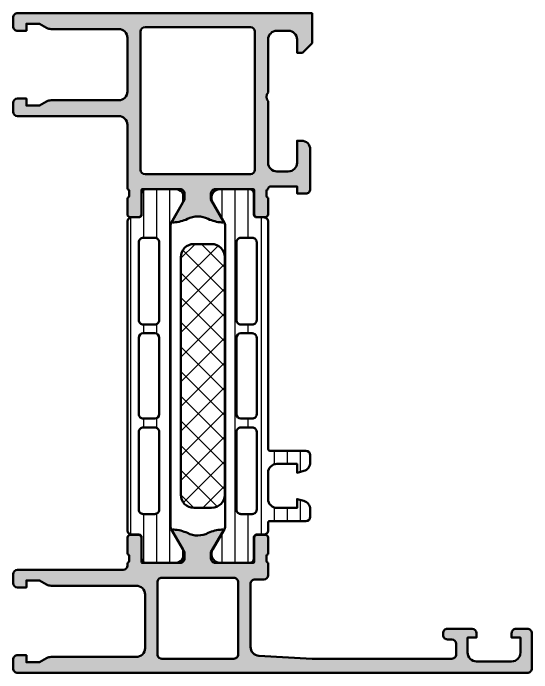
# Model space of a CAD drawing. Extents: x 0 to 59, y 0 to 75.
import ezdxf

# ---------------------------------------------------------------- set-up
doc = ezdxf.new("R2010")
doc.units = 0
for name, color, linetype, lineweight in [('0S-Alu contour', 7, 'Continuous', 50), ('0S-Alu hatch', 252, 'Continuous', 25), ('0S-Plastic contour', 254, 'Continuous', 50), ('0S-Plastic hatch', 253, 'Continuous', 25), ('0S-PT contour', 91, 'Continuous', 50), ('0S-PT hatch', 103, 'Continuous', 25)]:
    doc.layers.add(name, color=color, linetype=linetype, lineweight=lineweight)
pattern_1 = [(90, (0, 0), (-1.4859, 0), [])]

# ---------------------------------------------------------------- blocks, each defined once
blk = doc.blocks.new('345550__F4F9E206_EA0A_494D_B025_4628D0AE36B5_')
at = {"layer": '0S-Alu hatch'}
h = blk.add_hatch(color=256, dxfattribs=at)
edge = h.paths.add_edge_path()
edge.add_line((0.500000000000007, 73.00054931640625), (1.5, 73.00054931640625))
edge.add_line((1.5, 73.00054931640625), (1.5, 73.80047607421875))
edge.add_line((1.5, 73.80047607421875), (2.999999999999999, 73.80047607421875))
edge.add_line((2.999999999999999, 73.80047607421875), (3.807277679443361, 73.33439755439758))
edge.add_arc((4.307277082792627, 74.20043438066548), 1.000009593854883, 240.0003568321947, 270.0048425922911)
edge.add_line((4.307361602783203, 73.20042479038239), (11.99954605102539, 73.20109915733337))
edge.add_ellipse((11.99963536272052, 72.20110073497804), major_axis=(-0.9999984263436283, 0), ratio=1, start_angle=179.9998959481431, end_angle=270.005117191252, ccw=False)
edge.add_line((12.9996337890625, 72.20109891893341), (12.9996337890625, 66.09982299804688))
edge.add_ellipse((11.99963452751088, 66.0998222595985), major_axis=(-0.9999992615518875, 0), ratio=1, start_angle=89.99995768999321, end_angle=180.0000423113543, ccw=False)
edge.add_line((11.9996337890625, 65.09982299804688), (4.307258605957033, 65.09982299804688))
edge.add_arc((4.307261541675366, 64.09981293197471), 1.000010066076471, 90.00016820257719, 120.0001136196928)
edge.add_line((3.807254791259769, 64.96584606170654), (3, 64.49977111816406))
edge.add_line((3, 64.49977111816406), (1.5, 64.49977111816406))
edge.add_line((1.5, 64.49977111816406), (1.5, 65.30021667480467))
edge.add_line((1.5, 65.30021667480467), (0.5000762939453136, 65.30021667480467))
edge.add_arc((0.5000763498907901, 64.80021661288245), 0.5000000619222429, 90.0000064108786, 179.9911409801413)
edge.add_line((7.62939453118e-05, 64.80029392242423), (7.62939453125e-05, 63.80000591278076))
edge.add_arc((0.5000800347773618, 63.80000965361281), 0.5000037408460432, 180.0004286640952, 269.9995713354305)
edge.add_line((0.5000762939453124, 63.30000591278076), (11.9996337890625, 63.30000591278076))
edge.add_ellipse((11.99963278891862, 62.30000491263688), major_axis=(-1.000001000144375, 0), ratio=1, start_angle=180.0000572983263, end_angle=269.9999426960344, ccw=False)
edge.add_line((12.9996337890625, 62.30000591268234), (12.9996337890625, 54.9997673034668))
edge.add_ellipse((12.92079734251946, 54.73224671147367), major_axis=(-0.2788950563274344, 0), ratio=1, start_angle=178.8354106259032, end_angle=253.58012358050792, ccw=False)
edge.add_line((13.19963478906251, 54.72657830347531), (13.1996347890625, 54.2729843034753))
edge.add_ellipse((12.92076669341933, 54.26732364399825), major_axis=(-0.2789255417371557, 0), ratio=1, start_angle=106.42459455535521, end_angle=181.1628700728853, ccw=False)
edge.add_line((12.9996337890625, 53.9997803034753), (12.9996337890625, 52.11976930346679))
edge.add_arc((13.29963378906251, 52.11976930346679), 0.3000000000000043, 180, 270)
edge.add_line((13.29963378906251, 51.81976930346679), (14.27960810810528, 51.81976930346678))
edge.add_arc((14.27960810810528, 52.11976930346679), 0.3000000000000078, 270, 360)
edge.add_line((14.57960810810529, 52.11976930346679), (14.57960810810529, 54.87998474121094))
edge.add_ellipse((14.6996081081053, 54.87998474121094), major_axis=(-0.1200000000000134, 0), ratio=1, start_angle=270.00000000000676, end_angle=360, ccw=False)
edge.add_line((14.69960810810529, 54.99998474121095), (18.99957275390624, 54.99998474121094))
edge.add_ellipse((18.99958563615991, 54.49999762360296), major_axis=(-0.4999871177739289, 0), ratio=1, start_angle=179.9993980350858, end_angle=270.0014762355665, ccw=False)
edge.add_line((19.49957275390625, 54.49999237060343), (19.49957275390625, 53.79993493479933))
edge.add_line((19.49957275390625, 53.79993493479933), (18.11135864257812, 51.39546966552734))
edge.add_arc((18.23234283792673, 51.33515564994116), 0.1351848956070156, 153.5024575308233, 286.371566884242)
edge.add_arc((17.9109802812507, 55.84733126901102), 4.655777016969, 274.428139660542, 294.2250920001377)
edge.add_ellipse((20.99960327148437, 49.30878680226864), major_axis=(-2.577788972612999, 0), ratio=1, start_angle=242.80122006474681, end_angle=297.1987799352539, ccw=False)
edge.add_arc((24.08822626171808, 55.84733126901113), 4.65577701696911, 245.7749079998621, 265.5718603394578)
edge.add_arc((23.76686370504202, 51.33515564994116), 0.1351848956070174, 253.6284331157595, 386.49754246918)
edge.add_line((23.88784790039063, 51.39546966552734), (22.49960327148437, 53.79998779296874))
edge.add_line((22.49960327148437, 53.79998779296874), (22.49960327148437, 54.49999237060548))
edge.add_ellipse((22.99958020816803, 54.50000780482099), major_axis=(-0.4999769369218848, 0), ratio=1, start_angle=-90.00264298328699, end_angle=0.0017687124012013555, ccw=False)
edge.add_line((22.99960327148437, 54.99998474121093), (27.29959860825652, 54.9999921972124))
edge.add_ellipse((27.29959860825653, 54.87999237060546), major_axis=(-0.1199998266069357, 0), ratio=1, start_angle=180, end_angle=270.0000000000034, ccw=False)
edge.add_line((27.41959843486346, 54.87999237060546), (27.41959843486345, 52.11999437060545))
edge.add_arc((27.71959843486345, 52.11999437060546), 0.2999999999999971, 180, 269.9999999999993)
edge.add_line((27.71959843486345, 51.81999437060547), (28.69957275390624, 51.81999437060547))
edge.add_arc((28.69957275390624, 52.11999437060546), 0.2999999999999971, 270, 360)
edge.add_line((28.99957275390624, 52.11999437060546), (28.99957275390624, 54.00000537061398))
edge.add_ellipse((29.0784398495494, 54.26754871113691), major_axis=(-0.2789255417371413, 0), ratio=1, start_angle=-1.1628700728862214, end_angle=73.57540544464689, ccw=False)
edge.add_line((28.79957175390624, 54.27320937061397), (28.79957175390624, 54.72680337061397))
edge.add_ellipse((29.0784092004493, 54.73247177861232), major_axis=(-0.2788950563274443, 0), ratio=1, start_angle=-73.58012358051428, end_angle=1.1645893740912925, ccw=False)
edge.add_ellipse((29.29905295162588, 55.00051536731217), major_axis=(-0.2994806543864289, 0), ratio=1, start_angle=-90.11462734956399, end_angle=0.10005828018108787, ccw=False)
edge.add_line((29.29965209960937, 55.29999542236328), (32.299560546875, 55.29999542236328))
edge.add_line((32.299560546875, 55.29999542236328), (32.299560546875, 54.5))
edge.add_line((32.299560546875, 54.5), (33.299560546875, 54.50000762939453))
edge.add_arc((33.29959128749564, 54.99997688836304), 0.4999692599135493, 269.9964771677683, 360.0026485613531)
edge.add_line((33.79956054687501, 55.00000000000006), (33.79962158203125, 59.5))
edge.add_arc((32.7995341114623, 59.49991252943105), 1.000087474394165, 0.0050112561101264, 89.99498874391777)
edge.add_line((32.79962158203125, 60.5), (32.29962158203125, 60.5))
edge.add_line((32.29962158203125, 60.5), (32.29962158203125, 58))
edge.add_ellipse((31.29953411146232, 58.00008747056893), major_axis=(-1.000087474394151, 0), ratio=1, start_angle=90.00501125608139, end_angle=179.99498874389, ccw=False)
edge.add_line((31.29962158203125, 57), (29.99957275390625, 57))
edge.add_ellipse((29.99963155163521, 58.00005879772896), major_axis=(-1.000058799457446, 0), ratio=1, start_angle=0.0033686637580103707, end_angle=89.9966313363592, ccw=False)
edge.add_line((28.99957275390625, 57.99999999999796), (28.99957275390625, 65))
edge.add_ellipse((29.52441209422461, 65.5), major_axis=(-0.7248836686985065, 0), ratio=1, start_angle=-43.61157673631351, end_angle=43.61157673631362, ccw=False)
edge.add_line((28.99957275390625, 66), (28.99957275390625, 72.00043487548828))
edge.add_ellipse((29.99962756259449, 72.00038769658362), major_axis=(-1.000054809801103, 0), ratio=1, start_angle=270.0031401344087, end_angle=359.997296995918, ccw=False)
edge.add_line((29.99957275390624, 73.00044250488281), (31.29962158203125, 73.00044250488281))
edge.add_ellipse((31.2995351827557, 72.00035610491898), major_axis=(-1.000086403695928, 0), ratio=1, start_angle=180.0053870199847, end_angle=269.99505011384014, ccw=False)
edge.add_line((32.29962158203125, 72.00045013427822), (32.29962158203125, 70.49999237060545))
edge.add_line((32.29962158203125, 70.49999237060545), (32.89959716796875, 70.49999237060545))
edge.add_line((32.89959716796875, 70.49999237060545), (33.99957275390625, 71.59996795654297))
edge.add_line((33.99957275390625, 71.59996795654297), (33.99957275390626, 75))
edge.add_line((33.99957275390626, 75), (0.5, 75))
edge.add_arc((0.4999794725515238, 74.50002052744847), 0.4999794729729173, 89.99764763110134, 180.002352368893)
edge.add_line((1e-16, 74.50000000000004), (0, 73.50054931640625))
edge.add_arc((0.4999991249216864, 73.50054844132794), 0.4999991249224521, 179.9998997261116, 270.0001002767645)
edge = h.paths.add_edge_path()
edge.add_ellipse((14.99962127114104, 72.89999115561676), major_axis=(-0.5000027408751199, 0), ratio=1, start_angle=270.0003140785705, end_angle=359.99968592151924, ccw=False)
edge.add_line((14.99961853027343, 73.39999389648438), (26.99958801269531, 73.39999389648438))
edge.add_ellipse((26.99958527182772, 72.89999115561679), major_axis=(-0.5000027408751021, 0), ratio=1, start_angle=180.0003140784808, end_angle=269.9996859214311, ccw=False)
edge.add_line((27.49958801269531, 72.89999389648438), (27.49958801269531, 57.19999694824295))
edge.add_ellipse((26.99958527182773, 57.19999968910977), major_axis=(-0.500002740875095, 0), ratio=1, start_angle=90.00031407856773, end_angle=179.9996859215194, ccw=False)
edge.add_line((26.99958801269531, 56.69999694824219), (14.99961853027343, 56.6999969482422))
edge.add_ellipse((14.99962127114104, 57.19999968910979), major_axis=(-0.5000027408751146, 0), ratio=1, start_angle=0.00031407848081244083, end_angle=89.99968592143, ccw=False)
edge.add_line((14.49961853027344, 57.19999694824219), (14.49961853027344, 72.89999389648356))
at = {"layer": '0S-Alu contour', "color": 7}
for points in [[(1e-16, 74.50000000000004), (0, 73.50054931640625)], [(32.29962158203125, 72.00045013427822), (32.29962158203125, 70.49999237060545), (32.89959716796875, 70.49999237060545), (33.99957275390625, 71.59996795654297), (33.99957275390626, 75), (0.5, 75)], [(0.500000000000007, 73.00054931640625), (1.5, 73.00054931640625), (1.5, 73.80047607421875), (2.999999999999999, 73.80047607421875), (3.807277679443361, 73.33439755439758)], [(4.307361602783203, 73.20042479038239), (11.99954605102539, 73.20109915733337)], [(14.49961853027344, 57.19999694824219), (14.49961853027344, 72.89999389648356)], [(14.99961853027343, 73.39999389648438), (26.99958801269531, 73.39999389648438)], [(27.49958801269531, 72.89999389648438), (27.49958801269531, 57.19999694824295)], [(29.99957275390624, 73.00044250488281), (31.29962158203125, 73.00044250488281)], [(12.9996337890625, 72.20109891893341), (12.9996337890625, 66.09982299804688)], [(28.99957275390625, 66), (28.99957275390625, 72.00043487548828)], [(3.807254791259769, 64.96584606170654), (3, 64.49977111816406), (1.5, 64.49977111816406), (1.5, 65.30021667480467), (0.5000762939453136, 65.30021667480467)], [(7.62939453118e-05, 64.80029392242423), (7.62939453125e-05, 63.80000591278076)], [(11.9996337890625, 65.09982299804688), (4.307258605957033, 65.09982299804688)], [(28.99957275390625, 57.99999999999796), (28.99957275390625, 65)], [(0.5000762939453124, 63.30000591278076), (11.9996337890625, 63.30000591278076)], [(12.9996337890625, 62.30000591268234), (12.9996337890625, 54.9997673034668)], [(32.79962158203125, 60.5), (32.29962158203125, 60.5), (32.29962158203125, 58)], [(33.79956054687501, 55.00000000000006), (33.79962158203125, 59.5)], [(26.99958801269531, 56.69999694824219), (14.99961853027343, 56.6999969482422)], [(31.29962158203125, 57), (29.99957275390625, 57)], [(14.57960810810529, 52.11976930346679), (14.57960810810529, 54.87998474121094)], [(14.69960810810529, 54.99998474121095), (18.99957275390624, 54.99998474121094)], [(22.99960327148437, 54.99998474121093), (27.29959860825652, 54.9999921972124)], [(27.41959843486346, 54.87999237060546), (27.41959843486345, 52.11999437060545)], [(29.29965209960937, 55.29999542236328), (32.299560546875, 55.29999542236328), (32.299560546875, 54.5), (33.299560546875, 54.50000762939453)], [(13.19963478906251, 54.72657830347531), (13.1996347890625, 54.2729843034753)], [(19.49957275390625, 54.49999237060343), (19.49957275390625, 53.79993493479933), (18.11135864257812, 51.39546966552734)], [(23.88784790039063, 51.39546966552734), (22.49960327148437, 53.79998779296874), (22.49960327148437, 54.49999237060548)], [(28.79957175390624, 54.27320937061397), (28.79957175390624, 54.72680337061397)], [(12.9996337890625, 53.9997803034753), (12.9996337890625, 52.11976930346679)], [(28.99957275390624, 52.11999437060546), (28.99957275390624, 54.00000537061398)], [(13.29963378906251, 51.81976930346679), (14.27960810810528, 51.81976930346678)], [(27.71959843486345, 51.81999437060547), (28.69957275390624, 51.81999437060547)]]:
    blk.add_lwpolyline(points, dxfattribs=at)
for centre, radius, start, end in [((0.4999794725515238, 74.50002052744847), 0.4999794729729173, 89.99764763110134, 180.002352368893), ((0.4999991249216864, 73.50054844132794), 0.4999991249224521, 179.9998997261116, 270.0001002767645), ((4.307277082792627, 74.20043438066548), 1.000009593854883, 240.0003568321947, 270.0048425922911), ((0.5000763498907901, 64.80021661288245), 0.5000000619222429, 90.0000064108786, 179.9911409801413), ((4.307261541675366, 64.09981293197471), 1.000010066076471, 90.00016820257719, 120.0001136196928), ((0.5000800347773618, 63.80000965361281), 0.5000037408460432, 180.0004286640952, 269.9995713354305), ((32.7995341114623, 59.49991252943105), 1.000087474394165, 0.0050112561101264, 89.99498874391777), ((33.29959128749564, 54.99997688836304), 0.4999692599135493, 269.9964771677683, 0.0026485613531484), ((13.29963378906251, 52.11976930346679), 0.3000000000000043, 180, 270), ((14.27960810810528, 52.11976930346679), 0.3000000000000078, 270, 0), ((27.71959843486345, 52.11999437060546), 0.2999999999999971, 180, 269.9999999999993), ((28.69957275390624, 52.11999437060546), 0.2999999999999971, 270, 0), ((18.23234283792673, 51.33515564994116), 0.1351848956070156, 153.5024575308233, 286.371566884242), ((17.9109802812507, 55.84733126901102), 4.655777016969, 274.428139660542, 294.2250920001377), ((24.08822626171808, 55.84733126901113), 4.65577701696911, 245.7749079998621, 265.5718603394578), ((23.76686370504202, 51.33515564994116), 0.1351848956070174, 253.6284331157595, 26.49754246918001)]:
    blk.add_arc(centre, radius, start, end, dxfattribs=at)
at = {"layer": '0S-Alu contour', "color": 7, "extrusion": (0, 0, -1)}
for centre, radius, start, end in [((-11.99963536272052, 72.20110073497804), 0.9999984263436283, 89.99488280874803, 180.000104051857), ((-14.99962127114104, 72.89999115561676), 0.5000027408751199, 0.0003140784807261, 89.99968592142947), ((-26.99958527182772, 72.89999115561679), 0.5000027408751021, 90.0003140785689, 179.9996859215192), ((-29.99962756259449, 72.00038769658362), 1.000054809801103, 0.0027030040819815, 89.99685986559135), ((-31.2995351827557, 72.00035610491898), 1.000086403695928, 90.00494988615985, 179.9946129800153), ((-11.99963452751088, 66.0998222595985), 0.9999992615518875, 179.9999576886457, 270.0000423100068), ((-29.52441209422461, 65.5), 0.7248836686985065, 316.3884232636864, 43.61157673631359), ((-11.99963278891862, 62.30000491263688), 1.000001000144375, 90.00005730396558, 179.9999427016737), ((-29.99963155163521, 58.00005879772896), 1.000058799457446, 270.0033686636408, 359.996631336242), ((-31.29953411146232, 58.00008747056893), 1.000087474394151, 180.0050112561101, 269.9949887439186), ((-14.99962127114104, 57.19999968910979), 0.5000027408751146, 270.00031407857, 359.9996859215192), ((-26.99958527182773, 57.19999968910977), 0.500002740875095, 180.0003140784807, 269.9996859214323), ((-12.92079734251946, 54.73224671147367), 0.2788950563274344, 106.4198764194921, 181.1645893740969), ((-14.6996081081053, 54.87998474121094), 0.1200000000000134, 0, 89.99999999999324), ((-18.99958563615991, 54.49999762360296), 0.499987117773929, 89.99852376443351, 180.0006019649143), ((-22.99958020816803, 54.50000780482099), 0.4999769369218848, 359.9982312875988, 90.00264298328705), ((-27.29959860825653, 54.87999237060546), 0.1199998266069357, 89.99999999999662, 180), ((-29.0784092004493, 54.73247177861232), 0.2788950563274443, 358.8354106259087, 73.58012358051428), ((-29.29905295162588, 55.00051536731217), 0.2994806543864289, 359.8999417198189, 90.114627349564), ((-12.92076669341933, 54.26732364399825), 0.2789255417371557, 178.8371299271147, 253.5754054446448), ((-29.0784398495494, 54.26754871113691), 0.2789255417371413, 286.4245945553531, 1.162870072886224), ((-20.99960327148437, 49.30878680226864), 2.577788972612999, 62.80122006474609, 117.1987799352532)]:
    blk.add_arc(centre, radius, start, end, dxfattribs=at)
blk = doc.blocks.new('284027__25B2D46A_0DAF_4B2C_BAAD_2253DA705DE8___20126CDB_1F22_4327_86DD_D9EDF559B1B0_')
at = {"layer": '0S-Plastic hatch'}
h = blk.add_hatch(dxfattribs=at)
h.set_pattern_fill('ANSI31', color=256, scale=0.4680000000000001, angle=45, style=0)
h.set_pattern_definition(pattern_1)
edge = h.paths.add_edge_path()
edge.add_line((12.99875329644178, 51.29235132416485), (12.99986598573653, 16.20985797248088))
edge.add_arc((13.49986330659638, 16.20987340386518), 0.4999973210979823, 180.001768315893, 270.0023822799114)
edge.add_line((13.49988409579907, 15.70987608319939), (14.31021542861398, 15.70990470961758))
edge.add_ellipse((14.3102262948483, 15.40990470981438), major_axis=(-0.2999999999999934, 0), ratio=1, start_angle=180.0020752978986, end_angle=270.0020752978861, ccw=False)
edge.add_line((14.6102262946515, 15.40991557604877), (14.60998127407068, 13.00991718266322))
edge.add_arc((15.10997725127691, 13.00993265328298), 0.4999959774455781, 180.0017728167248, 270.0023777790721)
edge.add_line((15.10999800114682, 12.50993667626796), (18.58653949695266, 12.51006332373204))
edge.add_arc((18.44419299607089, 13.49987624320274), 0.99999607092448, 278.1836833497853, 392.7290913977266)
edge.add_line((19.28542606229114, 14.04054163895327), (17.96687363283473, 16.32415072820264))
edge.add_ellipse((18.39987729408681, 16.57416638639704), major_axis=(-0.5000000000000807, 0), ratio=1, start_angle=0.0021352027151237962, end_angle=30.002071897229428, ccw=False)
edge.add_line((17.89987729443392, 16.57414775323825), (17.89879098200285, 50.92841650883724))
edge.add_ellipse((18.39879098169355, 50.92843409645906), major_axis=(-0.5000000000000288, 0), ratio=1, start_angle=-29.997921301461474, end_angle=0.002015393048509395, ccw=False)
edge.add_line((17.96576921005287, 51.17841838653585), (19.28415620783992, 53.46212298779094))
edge.add_arc((18.44288397718113, 54.00272744188542), 0.999996070924482, 327.2750591980466, 441.8204672459869)
edge.add_line((18.58515877409535, 54.99255067056184), (15.1086172782895, 54.99242402309775))
edge.add_arc((15.10863274890926, 54.49242804589152), 0.4999959774455675, 90.00177281669973, 180.0023777790715)
edge.add_line((14.60863677189425, 54.49240729602163), (14.60905565210705, 52.09240892668312))
edge.add_ellipse((14.30905565230385, 52.0923980604488), major_axis=(-0.2999999999999899, 0), ratio=1, start_angle=90.00207529788412, end_angle=180.0020752978986, ccw=False)
edge.add_line((14.30906651853816, 51.7923980606456), (13.49873518572326, 51.7923694342274))
edge.add_arc((13.49875061710756, 51.29237211336756), 0.4999973210979623, 90.00176831585989, 180.0023822800018)
edge = h.paths.add_edge_path()
edge.add_ellipse((14.79929942553152, 48.95130058249147), major_axis=(-0.4999847412109306, 0), ratio=1, start_angle=269.9999999999992, end_angle=360, ccw=False)
edge.add_line((14.79929942553153, 49.4512853237024), (16.09931010668387, 49.4512853237024))
edge.add_ellipse((16.09931010668388, 48.95127006491335), major_axis=(-0.5000152587890554, 0), ratio=1, start_angle=180, end_angle=270.0000000000008, ccw=False)
edge.add_line((16.59932536547293, 48.95127006490816), (16.59932536547293, 40.10129142722047))
edge.add_ellipse((16.09932900482961, 40.10128778786141), major_axis=(-0.4999963606565682, 0), ratio=1, start_angle=89.9995829574089, end_angle=180.0004170428646, ccw=False)
edge.add_line((16.09932536547293, 39.60129142721809), (14.79933125920502, 39.60129142721809))
edge.add_ellipse((14.79931468640821, 40.10129142903105), major_axis=(-0.5000000020876216, 0), ratio=1, start_angle=0, end_angle=90.0018991026156, ccw=False)
edge.add_line((14.29931468432059, 40.10129142721294), (14.29931468432059, 48.95130058249147))
edge = h.paths.add_edge_path()
edge.add_line((14.29931468432058, 29.40128532369719), (14.29931468432059, 38.10129142721289))
edge.add_ellipse((14.79931468432059, 38.10129142721809), major_axis=(-0.5, 0), ratio=1, start_angle=270, end_angle=360, ccw=False)
edge.add_line((14.79931468432059, 38.60129142721809), (16.09932536547295, 38.60129142721809))
edge.add_ellipse((16.09932536547295, 38.10129142721809), major_axis=(-0.4999999999999894, 0), ratio=1, start_angle=180, end_angle=269.9999999999996, ccw=False)
edge.add_line((16.59932536547293, 38.10129142721289), (16.59932536547293, 29.40128532370242))
edge.add_ellipse((16.09932536547292, 29.40128532370242), major_axis=(-0.5000000000000142, 0), ratio=1, start_angle=90.000000001192, end_angle=180, ccw=False)
edge.add_line((16.09932536548332, 28.90128532370241), (14.79931468433099, 28.90128532370241))
edge.add_ellipse((14.79931468432058, 29.4012853237024), major_axis=(-0.5, 0), ratio=1, start_angle=0, end_angle=90.00000000119371, ccw=False)
edge = h.paths.add_edge_path()
edge.add_line((14.2993146843102, 18.55129142791138), (14.2993146843102, 27.40128532439565))
edge.add_ellipse((14.79931468646751, 27.4012853225182), major_axis=(-0.5000000021573064, 0), ratio=1, start_angle=269.99810091050415, end_angle=360, ccw=False)
edge.add_line((14.79933125914982, 27.90128532440085), (16.09932536546256, 27.90128532440087))
edge.add_ellipse((16.09932900481928, 27.4012889637576), major_axis=(-0.4999963606565109, 0), ratio=1, start_angle=179.9995829571355, end_angle=270.0004170425959, ccw=False)
edge.add_line((16.59932536546255, 27.40128532440084), (16.59932536546255, 18.55129142791898))
edge.add_ellipse((16.09932900481917, 18.55128778855991), major_axis=(-0.4999963606566215, 0), ratio=1, start_angle=89.9995829574151, end_angle=180.0004170428646, ccw=False)
edge.add_line((16.09932536546255, 18.05129142791654), (14.79933125919465, 18.05129142791654))
edge.add_ellipse((14.79931468639782, 18.55129142972951), major_axis=(-0.5000000020876207, 0), ratio=1, start_angle=0, end_angle=90.0018991026177, ccw=False)
at = {"layer": '0S-Alu contour', "color": 7}
for points in [[(14.29931468432059, 40.10129142721294), (14.29931468432059, 48.95130058249147)], [(14.79929942553153, 49.4512853237024), (16.09931010668387, 49.4512853237024)], [(16.59932536547293, 48.95127006490816), (16.59932536547293, 40.10129142722047)], [(16.09932536547293, 39.60129142721809), (14.79933125920502, 39.60129142721809)], [(14.79931468432059, 38.60129142721809), (16.09932536547295, 38.60129142721809)], [(14.29931468432058, 29.40128532369719), (14.29931468432059, 38.10129142721289)], [(16.59932536547293, 38.10129142721289), (16.59932536547293, 29.40128532370242)], [(16.09932536548332, 28.90128532370241), (14.79931468433099, 28.90128532370241)], [(14.79933125914982, 27.90128532440085), (16.09932536546256, 27.90128532440087)], [(14.2993146843102, 18.55129142791138), (14.2993146843102, 27.40128532439565)], [(16.59932536546255, 27.40128532440084), (16.59932536546255, 18.55129142791898)], [(16.09932536546255, 18.05129142791654), (14.79933125919465, 18.05129142791654)]]:
    blk.add_lwpolyline(points, dxfattribs=at)
at = {"layer": '0S-Alu contour', "color": 7, "extrusion": (0, 0, -1)}
for centre, radius, start, end in [((-14.79929942553152, 48.95130058249147), 0.4999847412109306, 0, 90.00000000000081), ((-16.09931010668388, 48.95127006491335), 0.5000152587890554, 89.9999999999992, 180), ((-14.79931468640821, 40.10129142903105), 0.5000000020876216, 269.9981008973844, 0), ((-16.09932900482961, 40.10128778786141), 0.4999963606565682, 179.9995829571354, 270.0004170425911), ((-14.79931468432059, 38.10129142721809), 0.5, 0, 90), ((-16.09932536547295, 38.10129142721809), 0.4999999999999894, 90.0000000000004, 180), ((-14.79931468432058, 29.4012853237024), 0.5, 269.9999999988063, 0), ((-16.09932536547292, 29.40128532370242), 0.5000000000000142, 180, 269.999999998808), ((-14.79931468646751, 27.4012853225182), 0.5000000021573064, 0, 90.00189908949582), ((-16.09932900481928, 27.4012889637576), 0.4999963606565109, 89.99958295740409, 180.0004170428646), ((-14.79931468639782, 18.55129142972951), 0.5000000020876207, 269.9981008973823, 0), ((-16.09932900481917, 18.55128778855991), 0.4999963606566215, 179.9995829571354, 270.0004170425849)]:
    blk.add_arc(centre, radius, start, end, dxfattribs=at)
at = {"layer": '0S-Plastic contour', "color": 7}
for points in [[(18.58515877409535, 54.99255067056184), (15.1086172782895, 54.99242402309775)], [(14.60863677189425, 54.49240729602163), (14.60905565210705, 52.09240892668312)], [(17.96576921005287, 51.17841838653585), (19.28415620783992, 53.46212298779094)], [(14.30906651853816, 51.7923980606456), (13.49873518572326, 51.7923694342274)], [(12.99875329644178, 51.29235132416485), (12.99986598573653, 16.20985797248088)], [(17.89987729443392, 16.57414775323825), (17.89879098200285, 50.92841650883724)], [(19.28542606229114, 14.04054163895327), (17.96687363283473, 16.32415072820264)], [(13.49988409579907, 15.70987608319939), (14.31021542861398, 15.70990470961758)], [(14.6102262946515, 15.40991557604877), (14.60998127407068, 13.00991718266322)], [(15.10999800114682, 12.50993667626796), (18.58653949695266, 12.51006332373204)]]:
    blk.add_lwpolyline(points, dxfattribs=at)
for centre, radius, start, end in [((15.10863274890926, 54.49242804589152), 0.4999959774455675, 90.00177281669973, 180.0023777790715), ((18.44288397718113, 54.00272744188542), 0.999996070924482, 327.2750591980466, 81.8204672459869), ((13.49875061710756, 51.29237211336756), 0.4999973210979623, 90.00176831585989, 180.0023822800018), ((13.49986330659638, 16.20987340386518), 0.4999973210979823, 180.001768315893, 270.0023822799114), ((18.44419299607089, 13.49987624320274), 0.99999607092448, 278.1836833497853, 32.72909139772663), ((15.10997725127691, 13.00993265328298), 0.4999959774455781, 180.0017728167248, 270.0023777790721)]:
    blk.add_arc(centre, radius, start, end, dxfattribs=at)
at = {"layer": '0S-Plastic contour', "color": 7, "extrusion": (0, 0, -1)}
for centre, radius, start, end in [((-14.30905565230385, 52.0923980604488), 0.2999999999999899, 179.9979247021014, 269.9979247021159), ((-18.39879098169355, 50.92843409645906), 0.5000000000000288, 359.9979846069515, 29.99792130146158), ((-18.39987729408681, 16.57416638639704), 0.5000000000000807, 329.9979281027706, 359.9978647972849), ((-14.3102262948483, 15.40990470981438), 0.2999999999999934, 89.99792470211386, 179.9979247021014)]:
    blk.add_arc(centre, radius, start, end, dxfattribs=at)
blk = doc.blocks.new('284027__607D5317_3B2B_478F_9DF6_076810011177___59CCD3A9_DB19_4331_A6D9_CC529C2D0ECA_')
at = {"layer": '0S-Plastic hatch'}
h = blk.add_hatch(dxfattribs=at)
h.set_pattern_fill('ANSI31', color=256, scale=0.4680000000000001, angle=45, style=0)
h.set_pattern_definition(pattern_1)
edge = h.paths.add_edge_path()
edge.add_line((29, 51.29262339778485), (29.000022921558, 25.45125658823267))
edge.add_arc((29.20416178718003, 25.45537538707202), 0.2041804127758787, 181.1558689438178, 269.5149389342825)
edge.add_line((29.20243323428476, 25.25120229122877), (33.30243323427305, 25.25120229122877))
edge.add_ellipse((33.30243323427305, 24.75120229122883), major_axis=(-0.4999999999999361, 0), ratio=1, start_angle=180, end_angle=270, ccw=False)
edge.add_line((33.80243323427298, 24.75120229122882), (33.80243323427299, 23.92045306784115))
edge.add_ellipse((32.80243323427292, 23.92045306784119), major_axis=(-1.000000000000071, 0), ratio=1, start_angle=105.0000000010829, end_angle=180, ccw=False)
edge.add_line((33.06125227939372, 22.95452724155695), (32.30243323427305, 22.75120229122876))
edge.add_line((32.30243323427305, 22.75120229122876), (32.30243323427306, 23.75120229122877))
edge.add_line((32.30243323427306, 23.75120229122877), (30.00243323428464, 23.75120229122877))
edge.add_arc((30.00414226812575, 22.74707631855114), 1.004127427074096, 90.09751797508622, 179.7701403215128)
edge.add_line((29.00002292155801, 22.75110467439831), (29.00002292155801, 19.75122632025463))
edge.add_arc((30.0041424800059, 19.75532877543039), 1.004127938958011, 180.2340877213126, 269.9024699846798)
edge.add_line((30.0024332342847, 18.75120229122876), (32.30243323427305, 18.75120229122876))
edge.add_line((32.30243323427305, 18.75120229122876), (32.30243323427316, 19.75120229122871))
edge.add_line((32.30243323427316, 19.75120229122871), (33.06125227939373, 19.54787734087046))
edge.add_ellipse((32.80243323427305, 18.58195151458675), major_axis=(-0.9999999999995143, 0), ratio=1, start_angle=180, end_angle=254.9999999989157, ccw=False)
edge.add_line((33.80243323427257, 18.58195151458675), (33.80243323427305, 17.75120229122876))
edge.add_ellipse((33.30243323427303, 17.75120229122879), major_axis=(-0.5000000000000214, 0), ratio=1, start_angle=90.00000000000239, end_angle=180, ccw=False)
edge.add_line((33.30243323427305, 17.25120229122877), (29.20243323428468, 17.25120229122876))
edge.add_arc((29.20243323428467, 17.05120229122879), 0.1999999999999744, 89.99999999999694, 180)
edge.add_line((29.00243323428469, 17.05120229122879), (29.00111268929475, 16.21013004610089))
edge.add_ellipse((28.50111536862898, 16.21010925689818), major_axis=(-0.4999973210979703, 0), ratio=1, start_angle=90.00176831585969, end_angle=180.0023822800019, ccw=False)
edge.add_line((28.50113080001328, 15.71011193603834), (27.69079946719838, 15.71008330962013))
edge.add_arc((27.69081033343269, 15.41008330981693), 0.299999999999997, 90.00207529788617, 180.0020752978985)
edge.add_line((27.39081033362949, 15.41007244358255), (27.39122921384228, 13.01007407424411))
edge.add_ellipse((26.89123323682728, 13.01005332437422), major_axis=(-0.4999959774455648, 0), ratio=1, start_angle=90.00177281670028, end_angle=180.0023777790716, ccw=False)
edge.add_line((26.89124870744704, 12.51005734716799), (23.41470721164119, 12.50993069970389))
edge.add_ellipse((23.55698200855539, 13.49975392838031), major_axis=(-0.9999960709244742, 0), ratio=1, start_angle=-32.724940801954176, end_angle=81.82046724598752, ccw=False)
edge.add_line((22.71570977789662, 14.04035838247479), (24.03409677568367, 16.32406298372989))
edge.add_arc((23.60107500393227, 16.5740472738396), 0.500000000115538, 330.0020787016143, 360.00201538907)
edge.add_line((24.10107500373849, 16.5740648614271), (24.09998869130261, 50.9283336170279))
edge.add_arc((23.59998869159653, 50.92831498385519), 0.5000000000549621, 0.0021352040807048, 30.00207189551947)
edge.add_line((24.03299235290359, 51.17833064206411), (22.71443992344539, 53.46193973131246))
edge.add_ellipse((23.55567298966561, 54.00260512706301), major_axis=(-0.9999960709244682, 0), ratio=1, start_angle=-81.81631665021621, end_angle=32.72909139772912, ccw=False)
edge.add_line((23.41332648878386, 54.99241804653371), (26.88986798458969, 54.99254469399777))
edge.add_ellipse((26.88988873445961, 54.49254871698275), major_axis=(-0.4999959774455861, 0), ratio=1, start_angle=180.0017728167249, end_angle=270.0023777790733, ccw=False)
edge.add_line((27.38988471166585, 54.49256418760271), (27.38963969108502, 52.09256579421703))
edge.add_arc((27.68963969088826, 52.09257666045136), 0.3000000000000041, 180.0020752978985, 270.0020752978793)
edge.add_line((27.68965055712254, 51.79257666064814), (28.49998188993747, 51.79260528706634))
edge.add_ellipse((28.50000267914022, 51.29260796640062), major_axis=(-0.4999973210979064, 0), ratio=1, start_angle=180.0017683158931, end_angle=270.00238227991855, ccw=False)
edge = h.paths.add_edge_path()
edge.add_arc((25.90053698091736, 48.95119358170582), 0.499996360656621, 89.9995829574163, 180.0004170428646)
edge.add_line((25.40054062027398, 48.95118994234676), (25.40054062027398, 40.10119604586489))
edge.add_arc((25.90053698091722, 40.10119240650812), 0.4999963606564967, 179.9995829571354, 270.0004170425984)
edge.add_line((25.90054062027396, 39.60119604586488), (27.2005347265867, 39.60119604586489))
edge.add_arc((27.20055129926904, 40.1011960477475), 0.5000000021572895, 269.9981009105016, 360)
edge.add_line((27.70055130142633, 40.1011960477475), (27.70055130142632, 48.95118994235434))
edge.add_arc((27.20055129933873, 48.95118994053623), 0.5000000020876216, 0, 90.00189910262193)
edge.add_line((27.20053472654187, 49.4511899423492), (25.90054062027397, 49.4511899423492))
edge = h.paths.add_edge_path()
edge.add_line((27.70055130141594, 29.40118994305286), (27.70055130141596, 38.10119604656854))
edge.add_arc((27.20055130141595, 38.10119604656333), 0.5000000000000142, 0, 90.00000000119365)
edge.add_line((27.20055130140553, 38.60119604656334), (25.9005406202532, 38.60119604656333))
edge.add_arc((25.90054062026361, 38.10119604656332), 0.5000000000000142, 90.00000000119243, 180)
edge.add_line((25.40054062026359, 38.10119604656853), (25.4005406202636, 29.40118994304766))
edge.add_arc((25.9005406202636, 29.40118994304766), 0.4999999999999965, 180, 269.9999999999984)
edge.add_line((25.90054062026359, 28.90118994304766), (27.20055130141594, 28.90118994304765))
edge.add_arc((27.20055130141595, 29.40118994304764), 0.4999999999999929, 269.9999999999992, 360)
edge = h.paths.add_edge_path()
edge.add_line((25.4005406202636, 27.40118994304765), (25.4005406202636, 18.55121130535758))
edge.add_arc((25.90055587905265, 18.55121130535239), 0.5000152587890554, 180, 270.0000000000012)
edge.add_line((25.90055587905266, 18.05119604656333), (27.20056656020501, 18.05119604656333))
edge.add_arc((27.20056656020501, 18.55118078777425), 0.4999847412109269, 269.9999999999992, 360)
edge.add_line((27.70055130141594, 18.55118078777425), (27.70055130141594, 27.40118994305279))
edge.add_arc((27.20055129932833, 27.4011899412347), 0.5000000020876109, 0, 90.00189910261665)
edge.add_line((27.20053472653152, 27.90118994304766), (25.9005406202636, 27.90118994304766))
edge.add_arc((25.90053698090691, 27.40119358240435), 0.4999963606565571, 89.99958295740775, 180.0004170428646)
at = {"layer": '0S-Alu contour', "color": 7}
for points in [[(25.40054062027398, 48.95118994234676), (25.40054062027398, 40.10119604586489)], [(27.20053472654187, 49.4511899423492), (25.90054062027397, 49.4511899423492)], [(27.70055130142633, 40.1011960477475), (27.70055130142632, 48.95118994235434)], [(25.90054062027396, 39.60119604586488), (27.2005347265867, 39.60119604586489)], [(27.20055130140553, 38.60119604656334), (25.9005406202532, 38.60119604656333)], [(25.40054062026359, 38.10119604656853), (25.4005406202636, 29.40118994304766)], [(27.70055130141594, 29.40118994305286), (27.70055130141596, 38.10119604656854)], [(25.90054062026359, 28.90118994304766), (27.20055130141594, 28.90118994304765)], [(27.20053472653152, 27.90118994304766), (25.9005406202636, 27.90118994304766)], [(25.4005406202636, 27.40118994304765), (25.4005406202636, 18.55121130535758)], [(27.70055130141594, 18.55118078777425), (27.70055130141594, 27.40118994305279)], [(25.90055587905266, 18.05119604656333), (27.20056656020501, 18.05119604656333)]]:
    blk.add_lwpolyline(points, dxfattribs=at)
for centre, radius, start, end in [((25.90053698091736, 48.95119358170582), 0.499996360656621, 89.9995829574163, 180.0004170428646), ((27.20055129933873, 48.95118994053623), 0.5000000020876216, 0, 90.00189910262193), ((25.90053698091722, 40.10119240650812), 0.4999963606564967, 179.9995829571354, 270.0004170425984), ((27.20055129926904, 40.1011960477475), 0.5000000021572895, 269.9981009105016, 0), ((25.90054062026361, 38.10119604656332), 0.5000000000000142, 90.00000000119243, 180), ((27.20055130141595, 38.10119604656333), 0.5000000000000142, 0, 90.00000000119365), ((25.9005406202636, 29.40118994304766), 0.4999999999999965, 180, 269.9999999999984), ((27.20055130141595, 29.40118994304764), 0.4999999999999929, 269.9999999999992, 0), ((25.90053698090691, 27.40119358240435), 0.4999963606565571, 89.99958295740775, 180.0004170428646), ((27.20055129932833, 27.4011899412347), 0.5000000020876109, 0, 90.00189910261665), ((25.90055587905265, 18.55121130535239), 0.5000152587890554, 180, 270.0000000000012), ((27.20056656020501, 18.55118078777425), 0.4999847412109269, 269.9999999999992, 0)]:
    blk.add_arc(centre, radius, start, end, dxfattribs=at)
at = {"layer": '0S-Plastic contour', "color": 7}
for points in [[(23.41332648878386, 54.99241804653371), (26.88986798458969, 54.99254469399777)], [(27.38988471166585, 54.49256418760271), (27.38963969108502, 52.09256579421703)], [(24.03299235290359, 51.17833064206411), (22.71443992344539, 53.46193973131246)], [(27.68965055712254, 51.79257666064814), (28.49998188993747, 51.79260528706634)], [(29, 51.29262339778485), (29.000022921558, 25.45125658823267)], [(24.10107500373849, 16.5740648614271), (24.09998869130261, 50.9283336170279)], [(29.20243323428476, 25.25120229122877), (33.30243323427305, 25.25120229122877)], [(33.80243323427298, 24.75120229122882), (33.80243323427299, 23.92045306784115)], [(33.06125227939372, 22.95452724155695), (32.30243323427305, 22.75120229122876), (32.30243323427306, 23.75120229122877), (30.00243323428464, 23.75120229122877)], [(29.00002292155801, 22.75110467439831), (29.00002292155801, 19.75122632025463)], [(30.0024332342847, 18.75120229122876), (32.30243323427305, 18.75120229122876), (32.30243323427316, 19.75120229122871), (33.06125227939373, 19.54787734087046)], [(33.80243323427257, 18.58195151458675), (33.80243323427305, 17.75120229122876)], [(33.30243323427305, 17.25120229122877), (29.20243323428468, 17.25120229122876)], [(29.00243323428469, 17.05120229122879), (29.00111268929475, 16.21013004610089)], [(22.71570977789662, 14.04035838247479), (24.03409677568367, 16.32406298372989)], [(27.39081033362949, 15.41007244358255), (27.39122921384228, 13.01007407424411)], [(28.50113080001328, 15.71011193603834), (27.69079946719838, 15.71008330962013)], [(26.89124870744704, 12.51005734716799), (23.41470721164119, 12.50993069970389)]]:
    blk.add_lwpolyline(points, dxfattribs=at)
at = {"layer": '0S-Plastic contour', "color": 7, "extrusion": (0, 0, -1)}
for centre, radius, start, end in [((-23.55567298966561, 54.00260512706301), 0.9999960709244682, 327.270908602271, 81.81631665021621), ((-26.88988873445961, 54.49254871698275), 0.4999959774455861, 89.99762222092671, 179.9982271832751), ((-28.50000267914022, 51.29260796640062), 0.4999973210979065, 89.99761772008145, 179.9982316841069), ((-33.30243323427305, 24.75120229122883), 0.4999999999999361, 90, 180), ((-32.80243323427292, 23.92045306784119), 1.000000000000071, 180, 254.9999999989171), ((-32.80243323427305, 18.58195151458675), 0.9999999999995143, 105.0000000010843, 180), ((-33.30243323427303, 17.75120229122879), 0.5000000000000214, 180, 269.9999999999976), ((-28.50111536862898, 16.21010925689818), 0.4999973210979704, 179.9976177199981, 269.9982316841403), ((-23.55698200855539, 13.49975392838031), 0.9999960709244742, 278.1795327540125, 32.72494080195424), ((-26.89123323682728, 13.01005332437422), 0.4999959774455648, 179.9976222209284, 269.9982271832997)]:
    blk.add_arc(centre, radius, start, end, dxfattribs=at)
at = {"layer": '0S-Plastic contour', "color": 7}
for centre, radius, start, end in [((27.68963969088826, 52.09257666045136), 0.3000000000000041, 180.0020752978985, 270.0020752978793), ((23.59998869159653, 50.92831498385519), 0.5000000000549621, 0.0021352040807048, 30.00207189551947), ((29.20416178718003, 25.45537538707202), 0.2041804127758787, 181.1558689438178, 269.5149389342825), ((30.00414226812575, 22.74707631855114), 1.004127427074096, 90.09751797508622, 179.7701403215128), ((30.0041424800059, 19.75532877543039), 1.004127938958011, 180.2340877213126, 269.9024699846798), ((29.20243323428467, 17.05120229122879), 0.1999999999999744, 89.99999999999694, 180), ((23.60107500393227, 16.5740472738396), 0.500000000115538, 330.0020787016143, 0.0020153890700116), ((27.69081033343269, 15.41008330981693), 0.299999999999997, 90.00207529788617, 180.0020752978985)]:
    blk.add_arc(centre, radius, start, end, dxfattribs=at)
blk = doc.blocks.new('382230__C7760E0F_B86C_4EC6_B32F_8B3516EA47B0_')
at = {"layer": '0S-PT hatch'}
h = blk.add_hatch(dxfattribs=at)
h.set_pattern_fill('ANSI37', color=256, scale=0.625, angle=90, style=0)
h.set_pattern_definition([(135, (0, 0), (-1.403165018917055, -1.403165018917055), []), (225, (0, 0), (1.403165018917055, -1.403165018917055), [])])
edge = h.paths.add_edge_path()
edge.add_arc((20.5655658715707, 47.25107660496468), 1.5, 90, 180)
edge.add_line((19.0655658715707, 47.25107660496468), (19.06556587157069, 20.25107660496469))
edge.add_arc((20.5655658715707, 20.25107660496468), 1.5, 180, 270)
edge.add_line((20.5655658715707, 18.75107660496468), (22.56556587157069, 18.75107660496469))
edge.add_arc((22.56556587157069, 20.25107660496469), 1.5, 270, 360)
edge.add_line((24.0655658715707, 20.25107660496469), (24.0655658715707, 47.25107660496468))
edge.add_arc((22.5655658715707, 47.25107660496468), 1.5, 0, 90)
edge.add_line((22.5655658715707, 48.75107660496468), (20.5655658715707, 48.75107660496468))
at = {"layer": '0S-PT contour', "color": 7}
for points in [[(22.5655658715707, 48.75107660496468), (20.5655658715707, 48.75107660496468)], [(19.0655658715707, 47.25107660496468), (19.06556587157069, 20.25107660496469)], [(24.0655658715707, 20.25107660496469), (24.0655658715707, 47.25107660496468)], [(20.5655658715707, 18.75107660496468), (22.56556587157069, 18.75107660496469)]]:
    blk.add_lwpolyline(points, dxfattribs=at)
for centre, start, end in [((20.5655658715707, 47.25107660496468), 90, 180), ((22.5655658715707, 47.25107660496468), 0, 90), ((20.5655658715707, 20.25107660496468), 180, 270), ((22.56556587157069, 20.25107660496469), 270, 0)]:
    blk.add_arc(centre, 1.5, start, end, dxfattribs=at)
blk = doc.blocks.new('345530__321474F9_8AB3_459B_A5CF_375AC3C7D223_')
at = {"layer": '0S-Alu hatch'}
h = blk.add_hatch(color=256, dxfattribs=at)
edge = h.paths.add_edge_path()
edge.add_line((2.999999999999999, 10.50022888183593), (3.807254791259763, 10.03415298461914))
edge.add_arc((4.307272566779734, 10.90023437880538), 1.000057376949702, 240.0007219512336, 269.9992001496736)
edge.add_line((4.307258605957033, 9.900177001953123), (13.99957275390625, 9.900177001953123))
edge.add_ellipse((13.99957662938148, 8.900180877428353), major_axis=(-0.9999961245322799, 0), ratio=1, start_angle=179.9997779515455, end_angle=270.0002220492347, ccw=False)
edge.add_line((14.99957275390625, 8.900177001953125), (14.99957275390625, 2.798900604248043))
edge.add_ellipse((13.99957028721959, 2.798903067302151), major_axis=(-1.000002466689696, 0), ratio=1, start_angle=89.9951143235512, end_angle=179.9998588766139, ccw=False)
edge.add_line((13.99948501586913, 1.798900604248047), (4.307361602783203, 1.799575805664062))
edge.add_arc((4.307260003394587, 0.7996261153896662), 0.9999496954358736, 89.9941784909727, 120.0004946497289)
edge.add_line((3.80727767944336, 1.665603637695312), (3, 1.19952392578125))
edge.add_line((3, 1.19952392578125), (1.499999999999999, 1.199523925781249))
edge.add_line((1.499999999999999, 1.199523925781249), (1.5, 1.99945068359375))
edge.add_line((1.5, 1.99945068359375), (0.5000000000000002, 1.99945068359375))
edge.add_arc((0.4999976401660764, 1.499453043427673), 0.4999976401716453, 89.99972958167534, 180.0002704185669)
edge.add_line((0, 1.499450683593743), (0, 0.5000000000000001))
edge.add_arc((0.4999794725515199, 0.4999794725515199), 0.4999794729729133, 179.9976476311069, 270.0023523688991)
edge.add_line((0.4999999999999998, 1e-16), (58.49957275390624, 0))
edge.add_arc((58.49957639326291, 0.4999963606433479), 0.4999963606565929, 269.9995829574106, 360.0004170428646)
edge.add_line((58.99957275390626, 0.4999999999999999), (58.99957275390625, 4.5))
edge.add_arc((58.49957639326291, 4.500003639356664), 0.4999963606565819, 359.9995829571354, 450.0004170425878)
edge.add_line((58.49957275390626, 5), (57.19955444335938, 5))
edge.add_arc((57.19953418842269, 4.500050770347221), 0.4999492300630827, 89.9976787195232, 180.0058184440998)
edge.add_line((56.69958496093749, 4.499999999999992), (56.6995849609375, 4))
edge.add_line((56.6995849609375, 4), (57.6995849609375, 4))
edge.add_line((57.6995849609375, 4), (57.6995849609375, 2.300003051757812))
edge.add_ellipse((56.69954178243793, 2.300046230257378), major_axis=(-1.000043179431718, 0), ratio=1, start_angle=90.00247383897272, end_angle=179.9975261609891, ccw=False)
edge.add_line((56.6995849609375, 1.300003051757815), (52.69955444335938, 1.300003051757812))
edge.add_ellipse((52.69953771122985, 2.299955803026446), major_axis=(-0.9999527514086224, 0), ratio=1, start_angle=-0.002707280691993219, end_angle=90.0009587257033, ccw=False)
edge.add_line((51.69958496093749, 2.300003051757808), (51.6995849609375, 4))
edge.add_line((51.6995849609375, 4), (52.6995849609375, 4))
edge.add_line((52.6995849609375, 4), (52.6995849609375, 4.499999999999992))
edge.add_arc((52.19953622516349, 4.499951264226001), 0.5000487381489526, 0.0055841639549441, 89.99441583599001)
edge.add_line((52.19958496093751, 5.000000000000009), (49.39956665039062, 4.999999999999999))
edge.add_arc((49.39955285040589, 4.500013799984721), 0.4999862002057228, 89.99841859458994, 180.0015814054484)
edge.add_line((48.89956665039061, 4.500000000000018), (48.89956665039061, 4.300003051757824))
edge.add_arc((49.39955376881443, 4.299990170181634), 0.4999871185897568, 179.9985238419079, 270.0014761579301)
edge.add_line((49.39956665039064, 3.800003051757816), (49.89956665039064, 3.800003051757812))
edge.add_ellipse((49.89956390952303, 3.300000310890204), major_axis=(-0.5000027408751208, 0), ratio=1, start_angle=180.0003140784808, end_angle=269.99968592142943, ccw=False)
edge.add_line((50.39956665039063, 3.300003051757818), (50.39956665039063, 2.099998474121096))
edge.add_ellipse((49.89957028974726, 2.099994834764463), major_axis=(-0.4999963606566175, 0), ratio=1, start_angle=89.99958295741459, end_angle=180.0004170428646, ccw=False)
edge.add_line((49.89956665039063, 1.599998474121095), (33.99957275390625, 1.599998474121093))
edge.add_line((33.99957275390625, 1.599998474121093), (27.94253540039063, 1.946113586425781))
edge.add_ellipse((27.99956342549368, 2.944476820800772), major_axis=(-0.9999906716559156, 0), ratio=1, start_angle=-0.0006706298242988851, end_angle=86.7307306479899, ccw=False)
edge.add_line((26.99957275390626, 2.94448852539062), (26.99957275390625, 10.09999847412109))
edge.add_ellipse((27.49956988127445, 10.1000013467529), major_axis=(-0.4999971273764486, 0), ratio=1, start_angle=-90.0003291812476, end_angle=0.0003291815056059022, ccw=False)
edge.add_line((27.49957275390625, 10.59999847412109), (28.49997275390625, 10.59999847412109))
edge.add_arc((28.49997275390625, 11.09999847412109), 0.5, 270, 360)
edge.add_line((28.99997275390625, 11.09999847412109), (28.99997275390623, 12.50000000000001))
edge.add_ellipse((29.07880920044928, 12.76752059199312), major_axis=(-0.2788950563274286, 0), ratio=1, start_angle=-1.164589374097602, end_angle=73.58012358050678, ccw=False)
edge.add_line((28.79997175390624, 12.7731889999915), (28.79997175390624, 13.22678299999149))
edge.add_ellipse((29.07883984954942, 13.23244365946856), major_axis=(-0.2789255417371576, 0), ratio=1, start_angle=-73.57540544464399, end_angle=1.1628700728862214, ccw=False)
edge.add_line((28.99997275390624, 13.4999869999915), (28.99997275390625, 15.37999800000001))
edge.add_arc((28.69997275390625, 15.37999800000001), 0.3000000000000007, 0, 90)
edge.add_line((28.69997275390625, 15.67999800000001), (27.71999843486347, 15.67999800000001))
edge.add_arc((27.71999843486346, 15.379998), 0.3000000000000078, 89.99999999999935, 180)
edge.add_line((27.41999843486345, 15.379998), (27.41999843486345, 12.62))
edge.add_ellipse((27.29999843486337, 12.62), major_axis=(-0.1200000000000862, 0), ratio=1, start_angle=89.35390802390128, end_angle=180, ccw=False)
edge.add_line((27.29864529167051, 12.50000762939453), (22.99997275390626, 12.50000762939453))
edge.add_ellipse((22.99995987165259, 12.99999474700251), major_axis=(-0.4999871177739396, 0), ratio=1, start_angle=-0.0006019649143240713, end_angle=90.00147623556609, ccw=False)
edge.add_line((22.49997275390624, 13), (22.49997275390625, 13.70005743580613))
edge.add_line((22.49997275390625, 13.70005743580613), (23.88818686523437, 16.10452270507811))
edge.add_arc((23.76720266988576, 16.1648367206643), 0.1351848956070267, 333.502457530822, 466.3715668842359)
edge.add_arc((24.08856522656188, 11.65266110159427), 4.655777016969183, 94.42813966054275, 114.0469274402647)
edge.add_ellipse((21.00081982445587, 18.19444063016486), major_axis=(-2.581067542567496, 0), ratio=1, start_angle=62.816717468325294, end_angle=117.46954681988589, ccw=False)
edge.add_arc((17.91131924609439, 11.65266110159413), 4.655777016969312, 65.77490799986295, 85.57186033945766)
edge.add_arc((18.23268180277048, 16.1648367206643), 0.1351848956070199, 73.62843311576177, 206.497542469176)
edge.add_line((18.11169760742187, 16.10452270507812), (19.49994223632812, 13.7000045776367))
edge.add_line((19.49994223632812, 13.7000045776367), (19.49994223632812, 13))
edge.add_ellipse((18.99996529964444, 12.99998456578449), major_axis=(-0.4999769369219062, 0), ratio=1, start_angle=89.9973570167146, end_angle=180.0017687124012, ccw=False)
edge.add_line((18.99994223632812, 12.50000762939452), (14.70021237461555, 12.50000017385339))
edge.add_ellipse((14.70000810810539, 12.62), major_axis=(-0.120000000000098, 0), ratio=1, start_angle=0, end_angle=90.09753012150082, ccw=False)
edge.add_line((14.58000810810529, 12.62), (14.58000810810529, 15.379998))
edge.add_arc((14.28000810810529, 15.379998), 0.2999999999999989, 0, 90)
edge.add_line((14.28000810810529, 15.679998), (13.3000337890625, 15.679998))
edge.add_arc((13.3000337890625, 15.379998), 0.2999999999999971, 90.00000000000033, 180)
edge.add_line((13.0000337890625, 15.379998), (13.0000337890625, 13.49998699999148))
edge.add_ellipse((12.92116669341934, 13.23244365946854), major_axis=(-0.2789255417371485, 0), ratio=1, start_angle=178.8371299271145, end_angle=253.5754054446458, ccw=False)
edge.add_line((13.2000347890625, 13.22678299999149), (13.2000347890625, 12.77318899999149))
edge.add_ellipse((12.92119734251946, 12.76752059199311), major_axis=(-0.2788950563274289, 0), ratio=1, start_angle=106.41987641949211, end_angle=181.1645893740976, ccw=False)
edge.add_line((13.0000337890625, 12.5), (13.0000337890625, 12.19999313354492))
edge.add_ellipse((12.50003025112112, 12.19999667149882), major_axis=(-0.5000035379538968, 0), ratio=1, start_angle=89.99999999999977, end_angle=179.9995945842559, ccw=False)
edge.add_line((12.50003025112112, 11.69999313354492), (0.5000762939453125, 11.69999313354492))
edge.add_arc((0.5000785606672009, 11.19999086682303), 0.5000022667270256, 90.00025974601753, 179.999740253487)
edge.add_line((7.62939453134e-05, 11.19999313354492), (7.62939453125e-05, 10.19970703125))
edge.add_arc((0.5000751930449506, 10.19978222994859), 0.4999989047544949, 180.0086171550145, 270.0001261541649)
edge.add_line((0.5000762939453103, 9.699783325195307), (1.499999999999999, 9.699783325195307))
edge.add_line((1.499999999999999, 9.699783325195307), (1.5, 10.50022888183593))
edge.add_line((1.5, 10.50022888183593), (2.999999999999999, 10.50022888183593))
edge = h.paths.add_edge_path()
edge.add_ellipse((16.89958285124516, 2.100003230883834), major_axis=(-0.4999971273764628, 0), ratio=1, start_angle=-0.0003291815056059022, end_angle=90.00032918124771, ccw=False)
edge.add_line((16.39958572387695, 2.100006103515623), (16.39958572387695, 10.29999542236327))
edge.add_ellipse((16.89958285124516, 10.29999829499507), major_axis=(-0.499997127376461, 0), ratio=1, start_angle=-90.000329181246, end_angle=0.0003291815056059022, ccw=False)
edge.add_line((16.89958572387695, 10.79999542236328), (25.09955978393556, 10.79999542236328))
edge.add_ellipse((25.09956265656735, 10.29999829499508), major_axis=(-0.4999971273764521, 0), ratio=1, start_angle=179.9996708184945, end_angle=270.0003291812469, ccw=False)
edge.add_line((25.59955978393555, 10.29999542236327), (25.59955978393555, 2.100006103515623))
edge.add_ellipse((25.09956265656733, 2.100003230883842), major_axis=(-0.4999971273764699, 0), ratio=1, start_angle=89.99967081875428, end_angle=180.0003291815056, ccw=False)
edge.add_line((25.09955978393555, 1.600006103515625), (16.89958572387696, 1.600006103515624))
at = {"layer": '0S-Alu contour', "color": 7}
for points in [[(18.11169760742187, 16.10452270507812), (19.49994223632812, 13.7000045776367), (19.49994223632812, 13)], [(22.49997275390624, 13), (22.49997275390625, 13.70005743580613), (23.88818686523437, 16.10452270507811)], [(13.0000337890625, 15.379998), (13.0000337890625, 13.49998699999148)], [(14.28000810810529, 15.679998), (13.3000337890625, 15.679998)], [(14.58000810810529, 12.62), (14.58000810810529, 15.379998)], [(27.41999843486345, 15.379998), (27.41999843486345, 12.62)], [(28.69997275390625, 15.67999800000001), (27.71999843486347, 15.67999800000001)], [(28.99997275390624, 13.4999869999915), (28.99997275390625, 15.37999800000001)], [(13.2000347890625, 13.22678299999149), (13.2000347890625, 12.77318899999149)], [(28.79997175390624, 12.7731889999915), (28.79997175390624, 13.22678299999149)], [(13.0000337890625, 12.5), (13.0000337890625, 12.19999313354492)], [(18.99994223632812, 12.50000762939452), (14.70021237461555, 12.50000017385339)], [(27.29864529167051, 12.50000762939453), (22.99997275390626, 12.50000762939453)], [(28.99997275390625, 11.09999847412109), (28.99997275390623, 12.50000000000001)], [(12.50003025112112, 11.69999313354492), (0.5000762939453125, 11.69999313354492)], [(7.62939453134e-05, 11.19999313354492), (7.62939453125e-05, 10.19970703125)], [(0.5000762939453103, 9.699783325195307), (1.499999999999999, 9.699783325195307), (1.5, 10.50022888183593), (2.999999999999999, 10.50022888183593)], [(2.999999999999999, 10.50022888183593), (3.807254791259763, 10.03415298461914)], [(16.89958572387695, 10.79999542236328), (25.09955978393556, 10.79999542236328)], [(27.49957275390625, 10.59999847412109), (28.49997275390625, 10.59999847412109)], [(4.307258605957033, 9.900177001953123), (13.99957275390625, 9.900177001953123)], [(16.39958572387695, 2.100006103515623), (16.39958572387695, 10.29999542236327)], [(25.59955978393555, 10.29999542236327), (25.59955978393555, 2.100006103515623)], [(26.99957275390626, 2.94448852539062), (26.99957275390625, 10.09999847412109)], [(14.99957275390625, 8.900177001953125), (14.99957275390625, 2.798900604248043)], [(52.19958496093751, 5.000000000000009), (49.39956665039062, 4.999999999999999)], [(58.49957275390626, 5), (57.19955444335938, 5)], [(48.89956665039061, 4.500000000000018), (48.89956665039061, 4.300003051757824)], [(49.39956665039064, 3.800003051757816), (49.89956665039064, 3.800003051757812)], [(51.69958496093749, 2.300003051757808), (51.6995849609375, 4), (52.6995849609375, 4), (52.6995849609375, 4.499999999999992)], [(56.69958496093749, 4.499999999999992), (56.6995849609375, 4), (57.6995849609375, 4), (57.6995849609375, 2.300003051757812)], [(58.99957275390626, 0.4999999999999999), (58.99957275390625, 4.5)], [(50.39956665039063, 3.300003051757818), (50.39956665039063, 2.099998474121096)], [(3.80727767944336, 1.665603637695312), (3, 1.19952392578125), (1.499999999999999, 1.199523925781249), (1.5, 1.99945068359375), (0.5000000000000002, 1.99945068359375)], [(13.99948501586913, 1.798900604248047), (4.307361602783203, 1.799575805664062)], [(25.09955978393555, 1.600006103515625), (16.89958572387696, 1.600006103515624)], [(49.89956665039063, 1.599998474121095), (33.99957275390625, 1.599998474121093), (27.94253540039063, 1.946113586425781)], [(0, 1.499450683593743), (0, 0.5000000000000001)], [(56.6995849609375, 1.300003051757815), (52.69955444335938, 1.300003051757812)], [(0.4999999999999998, 1e-16), (58.49957275390624, 0)]]:
    blk.add_lwpolyline(points, dxfattribs=at)
for centre, radius, start, end in [((18.23268180277048, 16.1648367206643), 0.1351848956070199, 73.62843311576177, 206.497542469176), ((17.91131924609439, 11.65266110159413), 4.655777016969312, 65.77490799986295, 85.57186033945766), ((24.08856522656188, 11.65266110159427), 4.655777016969183, 94.42813966054275, 114.0469274402647), ((23.76720266988576, 16.1648367206643), 0.1351848956070267, 333.502457530822, 106.3715668842359), ((13.3000337890625, 15.379998), 0.2999999999999971, 90.00000000000033, 180), ((14.28000810810529, 15.379998), 0.2999999999999989, 0, 90), ((27.71999843486346, 15.379998), 0.3000000000000078, 89.99999999999935, 180), ((28.69997275390625, 15.37999800000001), 0.3000000000000007, 0, 90), ((0.5000785606672009, 11.19999086682303), 0.5000022667270256, 90.00025974601753, 179.999740253487), ((28.49997275390625, 11.09999847412109), 0.5, 270, 0), ((0.5000751930449506, 10.19978222994859), 0.4999989047544949, 180.0086171550145, 270.0001261541649), ((4.307272566779734, 10.90023437880538), 1.000057376949702, 240.0007219512336, 269.9992001496736), ((49.39955285040589, 4.500013799984721), 0.4999862002057228, 89.99841859458994, 180.0015814054484), ((52.19953622516349, 4.499951264226001), 0.5000487381489526, 0.0055841639549441, 89.99441583599001), ((57.19953418842269, 4.500050770347221), 0.4999492300630827, 89.9976787195232, 180.0058184440998), ((58.49957639326291, 4.500003639356664), 0.4999963606565819, 359.9995829571354, 90.00041704258778), ((49.39955376881443, 4.299990170181634), 0.4999871185897568, 179.9985238419079, 270.0014761579301), ((0.4999976401660764, 1.499453043427673), 0.4999976401716453, 89.99972958167534, 180.0002704185669), ((4.307260003394587, 0.7996261153896662), 0.9999496954358736, 89.9941784909727, 120.0004946497289), ((0.4999794725515199, 0.4999794725515199), 0.4999794729729133, 179.9976476311069, 270.0023523688991), ((58.49957639326291, 0.4999963606433479), 0.4999963606565929, 269.9995829574106, 0.0004170428646345)]:
    blk.add_arc(centre, radius, start, end, dxfattribs=at)
at = {"layer": '0S-Alu contour', "color": 7, "extrusion": (0, 0, -1)}
for centre, radius, start, end in [((-21.00081982445587, 18.19444063016486), 2.581067542567496, 242.5304531801142, 297.1832825316747), ((-12.92116669341934, 13.23244365946854), 0.2789255417371485, 106.4245945553542, 181.1628700728856), ((-12.92119734251946, 12.76752059199311), 0.2788950563274289, 178.8354106259024, 253.5801235805079), ((-18.99996529964444, 12.99998456578449), 0.4999769369219062, 179.9982312875988, 270.0026429832854), ((-22.99995987165259, 12.99999474700251), 0.4999871177739397, 269.9985237644339, 0.0006019649143335), ((-29.07880920044928, 12.76752059199312), 0.2788950563274286, 286.4198764194932, 1.16458937409755), ((-29.07883984954942, 13.23244365946856), 0.2789255417371576, 358.8371299271138, 73.57540544464406), ((-12.50003025112112, 12.19999667149882), 0.5000035379538968, 180.0004054157441, 270.0000000000002), ((-14.70000810810539, 12.62), 0.120000000000098, 269.9024698784992, 0), ((-27.29999843486337, 12.62), 0.1200000000000863, 180, 270.6460919760987), ((-16.89958285124516, 10.29999829499507), 0.499997127376461, 359.9996708184944, 90.00032918124607), ((-25.09956265656735, 10.29999829499508), 0.4999971273764521, 89.99967081875312, 180.0003291815056), ((-27.49956988127445, 10.1000013467529), 0.4999971273764486, 359.9996708184944, 90.00032918124771), ((-13.99957662938148, 8.900180877428353), 0.9999961245322802, 89.9997779507653, 180.0002220484546), ((-49.89956390952303, 3.300000310890204), 0.5000027408751208, 90.00031407857054, 179.9996859215192), ((-13.99957028721959, 2.798903067302151), 1.000002466689696, 180.0001411233862, 270.0048856764489), ((-27.99956342549368, 2.944476820800772), 0.9999906716559156, 273.2692693520101, 0.000670629824406), ((-52.69953771122985, 2.299955803026446), 0.9999527514086224, 269.9990412742967, 0.002707280692036), ((-56.69954178243793, 2.300046230257378), 1.000043179431718, 180.002473839011, 269.9975261610273), ((-16.89958285124516, 2.100003230883834), 0.4999971273764628, 269.9996708187523, 0.0003291815055843), ((-25.09956265656733, 2.100003230883842), 0.4999971273764699, 179.9996708184944, 270.0003291812457), ((-49.89957028974726, 2.099994834764463), 0.4999963606566175, 179.9995829571354, 270.0004170425854)]:
    blk.add_arc(centre, radius, start, end, dxfattribs=at)
blk = doc.blocks.new('382230__ABB088F0_A84E_4CA2_91C3_BA41A977DE57_')
at = {"layer": '0S-Alu contour', "color": 7}
for name in ['345550__F4F9E206_EA0A_494D_B025_4628D0AE36B5_', '345530__321474F9_8AB3_459B_A5CF_375AC3C7D223_']:
    blk.add_blockref(name, (0, 0), dxfattribs=at)
at = {"layer": '0S-Plastic contour', "color": 7}
for name in ['284027__25B2D46A_0DAF_4B2C_BAAD_2253DA705DE8___20126CDB_1F22_4327_86DD_D9EDF559B1B0_', '284027__607D5317_3B2B_478F_9DF6_076810011177___59CCD3A9_DB19_4331_A6D9_CC529C2D0ECA_']:
    blk.add_blockref(name, (0, 0), dxfattribs=at)
at = {"layer": '0S-PT contour', "color": 7}
blk.add_blockref('382230__C7760E0F_B86C_4EC6_B32F_8B3516EA47B0_', (0, 0), dxfattribs=at)

msp = doc.modelspace()

# ---------------------------------------------------------------- block references
at = {"layer": '0S-Alu contour', "color": 7}
msp.add_blockref('382230__ABB088F0_A84E_4CA2_91C3_BA41A977DE57_', (0, 0), dxfattribs=at)

doc.saveas('drawing.dxf')
